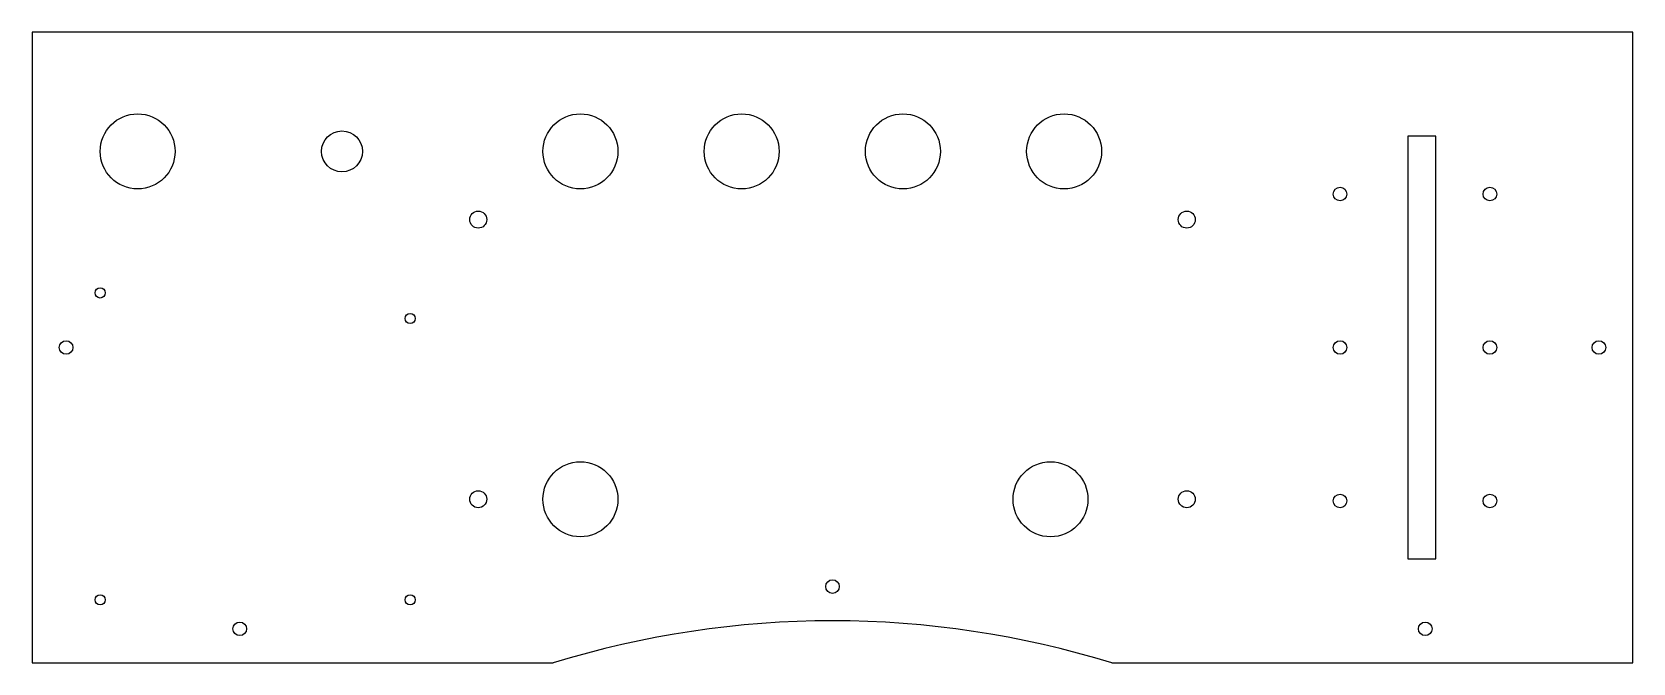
# Model space of a CAD drawing. Header units: millimetres. Extents: x -235 to 235, y -93 to 92.
import ezdxf

# ---------------------------------------------------------------- set-up
doc = ezdxf.new("R2010")
doc.units = ezdxf.units.MM

msp = doc.modelspace()

# ---------------------------------------------------------------- linework, layer by layer
at = {"color": 7, "linetype": 'Continuous', "lineweight": 25}
for p, q in [((-235, 92.5), (-235, -92.5)), ((235, 92.5), (-235, 92.5)), ((235, -92.5), (235, 92.5)), ((168.9, 62), (168.9, -62)), ((177.1, 62), (168.9, 62)), ((177.1, -62), (177.1, 62)), ((168.9, -62), (177.1, -62)), ((-235, -92.5), (-82, -92.5)), ((82, -92.5), (235, -92.5))]:
    msp.add_line(p, q, dxfattribs=at)
for centre, radius in [((-204, 57.5), 11), ((-74, 57.5), 11), ((-26.67, 57.5), 11), ((20.67, 57.5), 11), ((68, 57.5), 11), ((-144, 57.5), 6), ((149, 45), 2), ((193, 45), 2), ((-104, 37.5), 2.5), ((104, 37.5), 2.5), ((-215, 16), 1.5), ((-124, 8.5), 1.5), ((-225, 0), 2), ((149, 0), 2), ((193, 0), 2), ((225, 0), 2), ((-74, -44.5), 11), ((64, -44.5), 11), ((-104, -44.5), 2.5), ((104, -44.5), 2.5), ((149, -45), 2), ((193, -45), 2), ((0, -70.1), 2), ((-215, -74), 1.5), ((-124, -74), 1.5), ((-174, -82.5), 2), ((174, -82.5), 2)]:
    msp.add_circle(centre, radius, dxfattribs=at)
msp.add_arc((0, -358.58), 278.43, 72.8718, 107.1282, dxfattribs=at)

doc.saveas('drawing.dxf')
